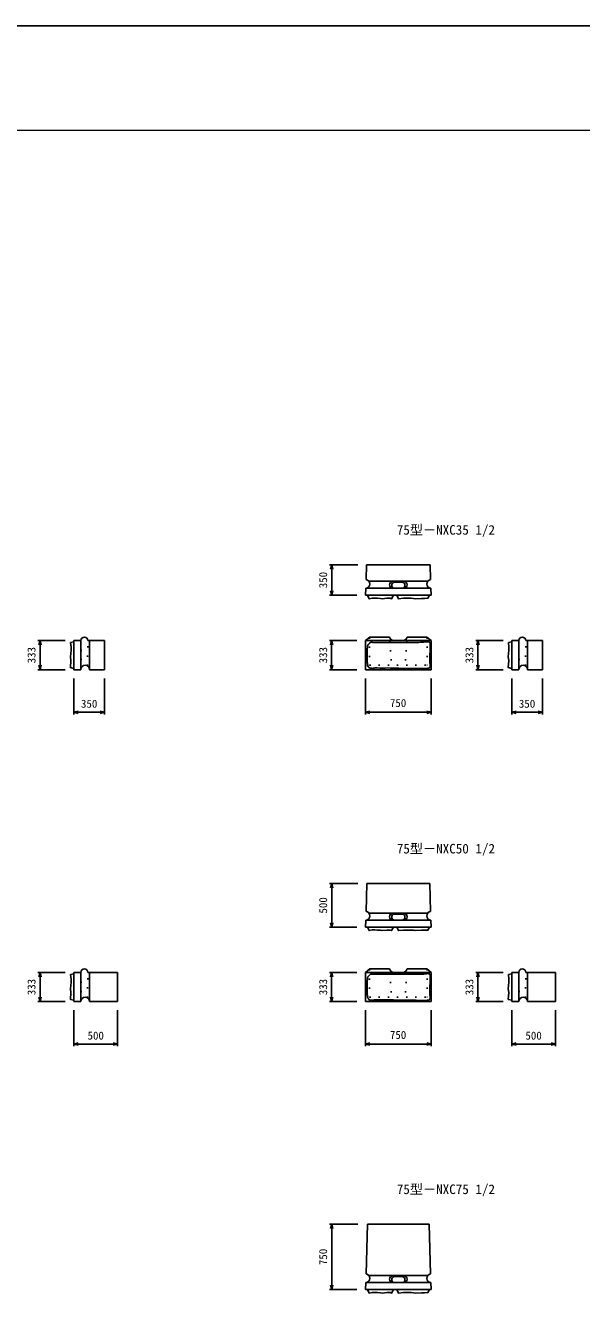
# Model space of a CAD drawing. Units: millimetres, scale not verified. Extents: x -25200 to 25200, y -17820 to 17820.
# Drawn here: x 4353 to 10705, y 3089 to 17820 of the extents above; entities that cross this region are included whole.
import ezdxf
from ezdxf.enums import TextEntityAlignment as Align

# ---------------------------------------------------------------- set-up
doc = ezdxf.new("R2010")
doc.units = ezdxf.units.MM
doc.header["$LTSCALE"] = 60
doc.linetypes.add('DOTTED', pattern=[1.75, 0.25, -1.5])
for name, color, linetype, lineweight in [('0-0_DIM', 7, 'Continuous', 25), ('0-1_Defpoints', 5, 'Continuous', 25), ('0-4_OUTLINE', 3, 'Continuous', 25), ('0-5_OUTLINE2', 4, 'Continuous', 25), ('0-6_TXT', 7, 'Continuous', 25), ('0-7_WAKU', 3, 'Continuous', 13)]:
    doc.layers.add(name, color=color, linetype=linetype, lineweight=lineweight)
doc.styles.add('ＭＳ ゴシック', font='')
doc.styles.get('ＭＳ ゴシック').set_extended_font_data('MS Gothic')

msp = doc.modelspace()

# ---------------------------------------------------------------- linework, layer by layer
at = {"layer": '0-0_DIM'}
for p, q in [((8149.17, 11648.61), (7826.38, 11648.61)), ((7851.38, 11298.61), (7851.38, 11648.61)), ((8139.4, 11298.61), (7826.38, 11298.61)), ((4803.27, 10779.99), (4490.68, 10779.99)), ((4515.68, 10446.99), (4515.68, 10779.99)), ((8138.25, 10779.99), (7825.66, 10779.99)), ((7850.66, 10446.99), (7850.66, 10779.99)), ((9810.74, 10779.99), (9498.15, 10779.99)), ((9523.15, 10446.99), (9523.15, 10779.99)), ((4803.27, 10446.99), (4490.68, 10446.99)), ((4903.27, 10346.99), (4903.27, 9934.4)), ((5253.27, 10346.99), (5253.27, 9934.4)), ((8138.25, 10446.99), (7825.66, 10446.99)), ((8238.25, 10346.99), (8238.25, 9934.4)), ((8988.25, 10346.99), (8988.25, 9934.4)), ((9810.74, 10446.99), (9498.15, 10446.99)), ((9910.74, 10346.99), (9910.74, 9934.4)), ((10260.74, 10346.99), (10260.74, 9934.4)), ((5253.27, 9959.4), (4903.27, 9959.4)), ((8988.25, 9959.4), (8238.25, 9959.4)), ((10260.74, 9959.4), (9910.74, 9959.4)), ((8149.17, 7998.61), (7826.38, 7998.61)), ((7851.38, 7498.61), (7851.38, 7998.61)), ((8139.4, 7498.61), (7826.38, 7498.61)), ((4803.27, 6979.99), (4490.68, 6979.99)), ((4515.68, 6646.99), (4515.68, 6979.99)), ((8138.25, 6979.99), (7825.66, 6979.99)), ((7850.66, 6646.99), (7850.66, 6979.99)), ((9810.74, 6979.99), (9498.15, 6979.99)), ((9523.15, 6646.99), (9523.15, 6979.99)), ((4803.27, 6646.99), (4490.68, 6646.99)), ((8138.25, 6646.99), (7825.66, 6646.99)), ((9810.74, 6646.99), (9498.15, 6646.99)), ((4903.27, 6546.99), (4903.27, 6134.4)), ((5403.27, 6546.99), (5403.27, 6134.4)), ((8238.25, 6546.99), (8238.25, 6134.4)), ((8988.25, 6546.99), (8988.25, 6134.4)), ((9910.74, 6546.99), (9910.74, 6134.4)), ((10410.74, 6546.99), (10410.74, 6134.4)), ((5403.27, 6159.4), (4903.27, 6159.4)), ((8988.25, 6159.4), (8238.25, 6159.4)), ((10410.74, 6159.4), (9910.74, 6159.4)), ((8149.17, 4098.61), (7826.38, 4098.61)), ((7851.38, 3348.61), (7851.38, 4098.61)), ((8139.4, 3348.61), (7826.38, 3348.61))]:
    msp.add_line(p, q, dxfattribs=at)
for points in [[(7837.98, 11598.61), (7851.38, 11648.61), (7864.78, 11598.61)], [(7837.98, 11348.61), (7851.38, 11298.61), (7864.78, 11348.61)], [(4502.28, 10729.99), (4515.68, 10779.99), (4529.08, 10729.99)], [(7837.27, 10729.99), (7850.66, 10779.99), (7864.06, 10729.99)], [(9509.76, 10729.99), (9523.15, 10779.99), (9536.55, 10729.99)], [(4502.28, 10496.99), (4515.68, 10446.99), (4529.08, 10496.99)], [(7837.27, 10496.99), (7850.66, 10446.99), (7864.06, 10496.99)], [(9509.76, 10496.99), (9523.15, 10446.99), (9536.55, 10496.99)], [(4953.27, 9972.8), (4903.27, 9959.4), (4953.27, 9946)], [(5203.27, 9972.8), (5253.27, 9959.4), (5203.27, 9946)], [(8288.25, 9972.8), (8238.25, 9959.4), (8288.25, 9946)], [(8938.25, 9972.8), (8988.25, 9959.4), (8938.25, 9946)], [(9960.74, 9972.8), (9910.74, 9959.4), (9960.74, 9946)], [(10210.74, 9972.8), (10260.74, 9959.4), (10210.74, 9946)], [(7837.98, 7948.61), (7851.38, 7998.61), (7864.78, 7948.61)], [(7837.98, 7548.61), (7851.38, 7498.61), (7864.78, 7548.61)], [(4502.28, 6929.99), (4515.68, 6979.99), (4529.08, 6929.99)], [(7837.27, 6929.99), (7850.66, 6979.99), (7864.06, 6929.99)], [(9509.76, 6929.99), (9523.15, 6979.99), (9536.55, 6929.99)], [(4502.28, 6696.99), (4515.68, 6646.99), (4529.08, 6696.99)], [(7837.27, 6696.99), (7850.66, 6646.99), (7864.06, 6696.99)], [(9509.76, 6696.99), (9523.15, 6646.99), (9536.55, 6696.99)], [(4953.27, 6172.8), (4903.27, 6159.4), (4953.27, 6146)], [(5353.27, 6172.8), (5403.27, 6159.4), (5353.27, 6146)], [(8288.25, 6172.8), (8238.25, 6159.4), (8288.25, 6146)], [(8938.25, 6172.8), (8988.25, 6159.4), (8938.25, 6146)], [(9960.74, 6172.8), (9910.74, 6159.4), (9960.74, 6146)], [(10360.74, 6172.8), (10410.74, 6159.4), (10360.74, 6146)], [(7837.98, 4048.61), (7851.38, 4098.61), (7864.78, 4048.61)], [(7837.98, 3398.61), (7851.38, 3348.61), (7864.78, 3398.61)]]:
    msp.add_lwpolyline(points, dxfattribs=at)
at = {"layer": '0-1_Defpoints'}
msp.add_lwpolyline([(-25200, -17820), (25200, -17820), (25200, 17820), (-25200, 17820)], close=True, dxfattribs=at)
at = {"layer": '0-4_OUTLINE'}
for p, q in [((8244.53, 11478.21), (8249.17, 11648.61)), ((8249.17, 11648.61), (8977.34, 11648.61)), ((8981.98, 11478.21), (8977.34, 11648.61)), ((8239.4, 11298.61), (8241.68, 11378.61)), ((8553.25, 11458.61), (8673.25, 11458.61)), ((8553.25, 11378.61), (8673.25, 11378.61)), ((8572.81, 11448.85), (8653.7, 11448.85)), ((8984.83, 11378.61), (8987.11, 11298.61)), ((8239.4, 11298.61), (8987.11, 11298.61)), ((4903.27, 10779.99), (4903.27, 10446.99)), ((4903.27, 10779.99), (4983.27, 10779.99)), ((5063.27, 10779.99), (5253.27, 10779.99)), ((5253.27, 10779.99), (5253.27, 10446.99)), ((8238.25, 10779.99), (8988.25, 10779.99)), ((8238.25, 10446.99), (8238.25, 10779.99)), ((8988.25, 10779.99), (8988.25, 10446.99)), ((9910.74, 10779.99), (9910.74, 10446.99)), ((9910.74, 10779.99), (9990.74, 10779.99)), ((10070.74, 10779.99), (10260.74, 10779.99)), ((10260.74, 10779.99), (10260.74, 10446.99)), ((4903.27, 10446.99), (4983.27, 10446.99)), ((5083.27, 10446.99), (5253.27, 10446.99)), ((8988.25, 10446.99), (8238.25, 10446.99)), ((9910.74, 10446.99), (9990.74, 10446.99)), ((10090.74, 10446.99), (10260.74, 10446.99)), ((8244.53, 7678.21), (8253.25, 7998.61)), ((8253.25, 7998.61), (8973.25, 7998.61)), ((8981.98, 7678.21), (8973.25, 7998.61)), ((8239.4, 7498.61), (8241.68, 7578.61)), ((8553.25, 7658.61), (8673.25, 7658.61)), ((8553.25, 7578.61), (8673.25, 7578.61)), ((8572.81, 7648.85), (8653.7, 7648.85)), ((8984.83, 7578.61), (8987.11, 7498.61)), ((8239.4, 7498.61), (8987.11, 7498.61)), ((4903.27, 6979.99), (4903.27, 6646.99)), ((4903.27, 6979.99), (4983.27, 6979.99)), ((5063.27, 6979.99), (5403.27, 6979.99)), ((5403.27, 6979.99), (5403.27, 6646.99)), ((8238.25, 6979.99), (8988.25, 6979.99)), ((8238.25, 6646.99), (8238.25, 6979.99)), ((8988.25, 6979.99), (8988.25, 6646.99)), ((9910.74, 6979.99), (9910.74, 6646.99)), ((9910.74, 6979.99), (9990.74, 6979.99)), ((10070.74, 6979.99), (10410.74, 6979.99)), ((10410.74, 6979.99), (10410.74, 6646.99)), ((4903.27, 6646.99), (4983.27, 6646.99)), ((5083.27, 6646.99), (5403.27, 6646.99)), ((8988.25, 6646.99), (8238.25, 6646.99)), ((9910.74, 6646.99), (9990.74, 6646.99)), ((10090.74, 6646.99), (10410.74, 6646.99)), ((8244.53, 3528.21), (8260.06, 4098.61)), ((8260.06, 4098.61), (8966.45, 4098.61)), ((8981.98, 3528.21), (8966.45, 4098.61)), ((8239.4, 3348.61), (8241.68, 3428.61)), ((8553.25, 3508.61), (8673.25, 3508.61)), ((8553.25, 3428.61), (8673.25, 3428.61)), ((8572.81, 3498.85), (8653.7, 3498.85)), ((8984.83, 3428.61), (8987.11, 3348.61)), ((8239.4, 3348.61), (8987.11, 3348.61))]:
    msp.add_line(p, q, dxfattribs=at)
for centre, radius, start, end in [((8238.25, 11428.61), 50, 273.93581, 82.79104), ((8553.25, 11418.61), 40, 90, 270), ((8572.81, 11413.73), 35.12, 90, 270), ((8653.7, 11413.73), 35.12, 270, 90), ((8673.25, 11418.61), 40, 270, 90), ((8988.25, 11428.61), 50, 97.20896, 266.06419), ((5023.27, 10779.99), 40, 0, 180), ((10030.74, 10779.99), 40, 0, 180), ((5033.27, 10446.99), 50, 0, 180), ((10040.74, 10446.99), 50, 0, 180), ((8238.25, 7628.61), 50, 273.93581, 82.79104), ((8988.25, 7628.61), 50, 97.20896, 266.06419), ((8553.25, 7618.61), 40, 90, 270), ((8572.81, 7613.73), 35.12, 90, 270), ((8653.7, 7613.73), 35.12, 270, 90), ((8673.25, 7618.61), 40, 270, 90), ((5023.27, 6979.99), 40, 0, 180), ((10030.74, 6979.99), 40, 0, 180), ((5033.27, 6646.99), 50, 0, 180), ((10040.74, 6646.99), 50, 0, 180), ((8238.25, 3478.61), 50, 273.93581, 82.79104), ((8553.25, 3468.61), 40, 90, 270), ((8572.81, 3463.73), 35.12, 90, 270), ((8653.7, 3463.73), 35.12, 270, 90), ((8673.25, 3468.61), 40, 270, 90), ((8988.25, 3478.61), 50, 97.20896, 266.06419)]:
    msp.add_arc(centre, radius, start, end, dxfattribs=at)
at = {"layer": '0-5_OUTLINE2'}
for p, q in [((8241.68, 11378.61), (8984.83, 11378.61)), ((8278.25, 11458.61), (8948.25, 11458.61)), ((4865.65, 10756.34), (4903.27, 10764.99)), ((4983.27, 10779.99), (4983.27, 10446.99)), ((5083.27, 10779.99), (5083.27, 10446.99)), ((8287.8, 10819.99), (8238.25, 10779.99)), ((8287.8, 10819.99), (8511.75, 10819.99)), ((8938.7, 10819.99), (8714.76, 10819.99)), ((8938.7, 10819.99), (8988.25, 10779.99)), ((9873.13, 10756.34), (9910.74, 10764.99)), ((9990.74, 10779.99), (9990.74, 10446.99)), ((10090.74, 10779.99), (10090.74, 10446.99)), ((8241.68, 7578.61), (8984.83, 7578.61)), ((8278.25, 7658.61), (8948.25, 7658.61)), ((4865.65, 6956.34), (4903.27, 6964.99)), ((4983.27, 6979.99), (4983.27, 6646.99)), ((5083.27, 6979.99), (5083.27, 6646.99)), ((8287.8, 7019.99), (8238.25, 6979.99)), ((8287.8, 7019.99), (8511.75, 7019.99)), ((8938.7, 7019.99), (8714.76, 7019.99)), ((8938.7, 7019.99), (8988.25, 6979.99)), ((9873.13, 6956.34), (9910.74, 6964.99)), ((9990.74, 6979.99), (9990.74, 6646.99)), ((10090.74, 6979.99), (10090.74, 6646.99)), ((8241.68, 3428.61), (8984.83, 3428.61)), ((8278.25, 3508.61), (8948.25, 3508.61))]:
    msp.add_line(p, q, dxfattribs=at)
at = {"layer": '0-5_OUTLINE2', "linetype": 'DOTTED'}
for p, q in [((4983.27, 10779.99), (4988.11, 10468.45)), ((5058.59, 10490.1), (5063.27, 10779.99)), ((8283.25, 10816.32), (8283.25, 10496.99)), ((8538.25, 10446.99), (8511.75, 10819.99)), ((8687.69, 10446.99), (8714.76, 10819.99)), ((8943.25, 10816.32), (8943.25, 10496.99)), ((9990.74, 10779.99), (9995.58, 10468.45)), ((10066.07, 10490.1), (10070.74, 10779.99)), ((8282.38, 10496.76), (8944.13, 10496.76)), ((4983.27, 6979.99), (4988.11, 6668.45)), ((5058.59, 6690.1), (5063.27, 6979.99)), ((8283.25, 7016.32), (8283.25, 6696.99)), ((8538.25, 6646.99), (8511.75, 7019.99)), ((8687.69, 6646.99), (8714.76, 7019.99)), ((8943.25, 7016.32), (8943.25, 6696.99)), ((9990.74, 6979.99), (9995.58, 6668.45)), ((10066.07, 6690.1), (10070.74, 6979.99)), ((8282.38, 6696.76), (8944.13, 6696.76))]:
    msp.add_line(p, q, dxfattribs=at)
at = {"layer": '0-5_OUTLINE2'}
for points in [[(8262.21, 11298.61), (8278.12, 11258.61), (8315.74, 11266.51), (8346.15, 11267.39), (8376.11, 11266.07), (8407.84, 11263.43), (8426.47, 11258.61), (8481.87, 11266.07), (8518.01, 11264.31), (8535.95, 11258.61), (8556.75, 11298.61)], [(8597.42, 11298.61), (8613.25, 11258.61), (8671.71, 11264.2), (8720.4, 11265.02), (8761.74, 11265.29), (8786.49, 11262.84), (8804.46, 11258.61), (8877.66, 11263.12), (8912.66, 11262.69), (8950.64, 11263.95), (8970.98, 11298.61)], [(4865.65, 10756.34), (4871.08, 10704.08), (4871.08, 10670.35), (4863.27, 10594.49), (4868.29, 10550.25), (4863.27, 10471.19), (4903.27, 10461.99)], [(8312.54, 10462.05), (8306.9, 10462.33), (8301.21, 10462.86), (8296.07, 10463.55), (8291.01, 10464.54), (8286.14, 10466.01), (8281.59, 10468.12), (8277.08, 10471.28), (8273.1, 10475.2), (8269.65, 10479.69), (8266.74, 10484.55), (8262.44, 10495.16), (8259.97, 10506.31), (8258.79, 10517.79), (8258.34, 10529.38), (8258.1, 10547.33), (8258.13, 10565.13), (8258.27, 10582.85), (8258.34, 10600.6), (8258.2, 10621.13), (8258, 10641.7), (8257.97, 10662.22), (8258.34, 10682.57), (8258.59, 10689.25), (8258.94, 10695.96), (8259.42, 10702.73), (8260.04, 10709.63), (8260.69, 10715.13), (8261.68, 10720.52), (8263.22, 10725.62), (8265.56, 10730.21), (8268.42, 10733.78), (8271.8, 10737.04), (8275.42, 10740.25), (8278.99, 10743.65), (8282.82, 10747.99), (8286.49, 10752.39), (8290.29, 10756.3), (8294.51, 10759.17), (8300.3, 10760.74)], [(8300.3, 10760.74), (8306.75, 10760.79), (8313.58, 10760.03), (8320.46, 10759.17), (8327.4, 10758.75), (8334.14, 10758.82), (8340.76, 10759.2), (8347.3, 10759.75)], [(8347.3, 10759.75), (8390.8, 10759.72), (8434.29, 10759.7), (8477.78, 10759.7), (8521.28, 10759.75), (8562.44, 10759.83), (8603.6, 10759.9), (8644.77, 10759.89), (8685.94, 10759.75), (8726.39, 10759.46), (8766.83, 10759.22), (8807.26, 10759.23), (8847.66, 10759.75), (8866.3, 10760.24), (8884.93, 10761.07), (8903.55, 10762.39), (8922.15, 10764.4), (8932.22, 10765.71), (8942.29, 10766.6), (8952.4, 10766.39), (8962.54, 10764.4), (8965.4, 10763.41), (8968.11, 10762.17), (8970.51, 10760.61), (8972.45, 10758.68), (8973.93, 10756.09), (8974.84, 10753.12), (8975.37, 10749.9), (8975.69, 10746.57), (8976.89, 10724.09), (8976.98, 10702.45), (8976.43, 10681.28), (8975.69, 10660.18), (8974.81, 10618.79), (8974.67, 10576.82), (8975.04, 10534.81), (8975.69, 10493.3), (8975.73, 10491.28), (8975.75, 10489.26), (8975.74, 10487.21)], [(9873.13, 10756.34), (9878.55, 10704.08), (9878.55, 10670.35), (9870.74, 10594.49), (9875.76, 10550.25), (9870.74, 10471.19), (9910.74, 10461.99)], [(8975.74, 10487.21), (8975.69, 10485.12), (8975.44, 10481.21), (8974.84, 10477.34), (8973.69, 10473.75), (8971.82, 10470.66), (8969.74, 10468.68), (8967.23, 10467.08), (8964.44, 10465.78), (8961.51, 10464.71), (8954.51, 10462.74), (8947.53, 10461.44), (8940.55, 10460.62), (8933.56, 10460.14), (8920.56, 10459.69), (8907.49, 10459.65), (8894.37, 10459.85), (8881.22, 10460.14), (8815.83, 10460.95), (8750.61, 10461.08), (8685.48, 10461.34), (8620.34, 10462.57), (8588.68, 10463.69), (8557.01, 10464.91), (8525.35, 10465.89), (8493.71, 10466.33), (8462.67, 10466.05), (8431.62, 10465.54), (8400.53, 10465.43), (8369.35, 10466.33), (8363.03, 10466.66), (8356.72, 10466.88), (8350.43, 10466.83), (8344.19, 10466.33), (8339.06, 10465.5), (8333.95, 10464.46), (8328.84, 10463.41), (8323.72, 10462.58), (8318.15, 10462.11), (8312.54, 10462.05)], [(8262.21, 7498.61), (8278.12, 7458.61), (8315.74, 7466.51), (8346.15, 7467.39), (8376.11, 7466.07), (8407.84, 7463.43), (8426.47, 7458.61), (8481.87, 7466.07), (8518.01, 7464.31), (8535.95, 7458.61), (8556.75, 7498.61)], [(8597.42, 7498.61), (8613.25, 7458.61), (8671.71, 7464.2), (8720.4, 7465.02), (8761.74, 7465.29), (8786.49, 7462.84), (8804.46, 7458.61), (8877.66, 7463.12), (8912.66, 7462.69), (8950.64, 7463.95), (8970.98, 7498.61)], [(4865.65, 6956.34), (4871.08, 6904.08), (4871.08, 6870.35), (4863.27, 6794.49), (4868.29, 6750.25), (4863.27, 6671.19), (4903.27, 6661.99)], [(8312.54, 6662.05), (8306.9, 6662.33), (8301.21, 6662.86), (8296.07, 6663.55), (8291.01, 6664.54), (8286.14, 6666.01), (8281.59, 6668.12), (8277.08, 6671.28), (8273.1, 6675.2), (8269.65, 6679.69), (8266.74, 6684.55), (8262.44, 6695.16), (8259.97, 6706.31), (8258.79, 6717.79), (8258.34, 6729.38), (8258.1, 6747.33), (8258.13, 6765.13), (8258.27, 6782.85), (8258.34, 6800.6), (8258.2, 6821.13), (8258, 6841.7), (8257.97, 6862.22), (8258.34, 6882.57), (8258.59, 6889.25), (8258.94, 6895.96), (8259.42, 6902.73), (8260.04, 6909.63), (8260.69, 6915.13), (8261.68, 6920.52), (8263.22, 6925.62), (8265.56, 6930.21), (8268.42, 6933.78), (8271.8, 6937.04), (8275.42, 6940.25), (8278.99, 6943.65), (8282.82, 6947.99), (8286.49, 6952.39), (8290.29, 6956.3), (8294.51, 6959.17), (8300.3, 6960.74)], [(8300.3, 6960.74), (8306.75, 6960.79), (8313.58, 6960.03), (8320.46, 6959.17), (8327.4, 6958.75), (8334.14, 6958.82), (8340.76, 6959.2), (8347.3, 6959.75)], [(8347.3, 6959.75), (8390.8, 6959.72), (8434.29, 6959.7), (8477.78, 6959.7), (8521.28, 6959.75), (8562.44, 6959.83), (8603.6, 6959.9), (8644.77, 6959.89), (8685.94, 6959.75), (8726.39, 6959.46), (8766.83, 6959.22), (8807.26, 6959.23), (8847.66, 6959.75), (8866.3, 6960.24), (8884.93, 6961.07), (8903.55, 6962.39), (8922.15, 6964.4), (8932.22, 6965.71), (8942.29, 6966.6), (8952.4, 6966.39), (8962.54, 6964.4), (8965.4, 6963.41), (8968.11, 6962.17), (8970.51, 6960.61), (8972.45, 6958.68), (8973.93, 6956.09), (8974.84, 6953.12), (8975.37, 6949.9), (8975.69, 6946.57), (8976.89, 6924.09), (8976.98, 6902.45), (8976.43, 6881.28), (8975.69, 6860.18), (8974.81, 6818.79), (8974.67, 6776.82), (8975.04, 6734.81), (8975.69, 6693.3), (8975.73, 6691.28), (8975.75, 6689.26), (8975.74, 6687.21)], [(9873.13, 6956.34), (9878.55, 6904.08), (9878.55, 6870.35), (9870.74, 6794.49), (9875.76, 6750.25), (9870.74, 6671.19), (9910.74, 6661.99)], [(8975.74, 6687.21), (8975.69, 6685.12), (8975.44, 6681.21), (8974.84, 6677.34), (8973.69, 6673.75), (8971.82, 6670.66), (8969.74, 6668.68), (8967.23, 6667.08), (8964.44, 6665.78), (8961.51, 6664.71), (8954.51, 6662.74), (8947.53, 6661.44), (8940.55, 6660.62), (8933.56, 6660.14), (8920.56, 6659.69), (8907.49, 6659.65), (8894.37, 6659.85), (8881.22, 6660.14), (8815.83, 6660.95), (8750.61, 6661.08), (8685.48, 6661.34), (8620.34, 6662.57), (8588.68, 6663.69), (8557.01, 6664.91), (8525.35, 6665.89), (8493.71, 6666.33), (8462.67, 6666.05), (8431.62, 6665.54), (8400.53, 6665.43), (8369.35, 6666.33), (8363.03, 6666.66), (8356.72, 6666.88), (8350.43, 6666.83), (8344.19, 6666.33), (8339.06, 6665.5), (8333.95, 6664.46), (8328.84, 6663.41), (8323.72, 6662.58), (8318.15, 6662.11), (8312.54, 6662.05)], [(8262.21, 3348.61), (8278.12, 3308.61), (8315.74, 3316.51), (8346.15, 3317.39), (8376.11, 3316.07), (8407.84, 3313.43), (8426.47, 3308.61), (8481.87, 3316.07), (8518.01, 3314.31), (8535.95, 3308.61), (8556.75, 3348.61)], [(8597.42, 3348.61), (8613.25, 3308.61), (8671.71, 3314.2), (8720.4, 3315.02), (8761.74, 3315.29), (8786.49, 3312.84), (8804.46, 3308.61), (8877.66, 3313.12), (8912.66, 3312.69), (8950.64, 3313.95), (8970.98, 3348.61)]]:
    msp.add_lwpolyline(points, dxfattribs=at)
for centre, start, end in [((8568.89, 10838.96), 198.36646, 258.36646), ((8657.61, 10838.96), 281.63354, 341.63354), ((8568.89, 7038.96), 198.36646, 258.36646), ((8657.61, 7038.96), 281.63354, 341.63354)]:
    msp.add_arc(centre, 60.21, start, end, dxfattribs=at)
at = {"layer": '0-7_WAKU'}
msp.add_lwpolyline([(-24000, -16620), (24000, -16620), (24000, 16620), (-24000, 16620)], close=True, dxfattribs=at)

# ---------------------------------------------------------------- texts
at = {"layer": '0-0_DIM', "style": 'ＭＳ ゴシック'}
for s, p in [('350', (7826.3, 11379.54)), ('333', (4491.32, 10519.74)), ('333', (7826.3, 10519.74)), ('333', (9498.79, 10519.74)), ('500', (7826.3, 7654.54)), ('333', (4491.32, 6719.74)), ('333', (7826.3, 6719.74)), ('333', (9498.79, 6719.74)), ('750', (7826.3, 3629.54))]:
    msp.add_text(s, height=91.64, rotation=90, dxfattribs=at).set_placement(p, align=Align.BOTTOM_LEFT)
for s, p in [('350', (4984.2, 9983.77)), ('750', (8516.97, 9991.7)), ('350', (9991.67, 9983.77)), ('500', (5059.2, 6183.77)), ('750', (8516.97, 6191.7)), ('500', (10066.67, 6183.77))]:
    msp.add_text(s, height=91.64, dxfattribs=at).set_placement(p, align=Align.BOTTOM_LEFT)
at = {"layer": '0-6_TXT', "style": 'ＭＳ ゴシック'}
for s, p in [('75型－NXC35 1/2', (8595.6, 11959.6)), ('75型－NXC50 1/2', (8595.6, 8309.6)), ('75型－NXC75 1/2', (8595.6, 4409.6))]:
    msp.add_text(s, height=110, dxfattribs=at).set_placement(p, align=Align.BOTTOM_LEFT)

doc.saveas('drawing.dxf')
